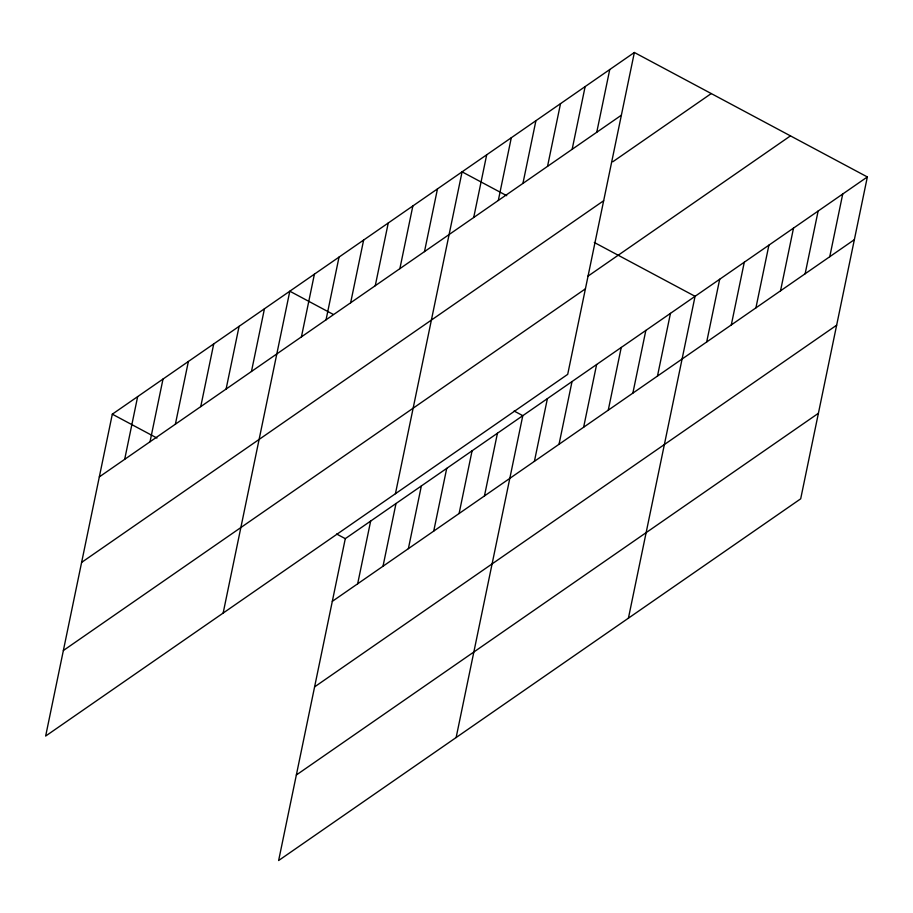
<?xml version="1.0" encoding="UTF-8"?>
<svg xmlns="http://www.w3.org/2000/svg" width="913" height="913" viewBox="0 0 913 913"><rect width="100%" height="100%" fill="white"/><g stroke="black" fill="none" stroke-linecap="round" stroke-linejoin="round"><path stroke-width="1.37" d="M634.364 52.486L112.31 414.182L45.65 736.049L567.703 374.353L634.364 52.486L867.35 176.951L800.69 498.818L278.636 860.514L345.297 538.647L867.35 176.951M124.682 459.319L137.658 396.607M150.029 441.755L163.016 379.043M175.387 424.191L188.375 361.48M200.746 406.616L213.733 343.904M226.104 389.052L239.092 326.34M251.463 371.477L264.45 308.777M223.149 613.068L289.809 291.201L333.211 314.392M301.427 336.863L314.414 274.151M326.044 319.812L339.031 257.101M350.649 302.762L363.636 240.051M375.266 285.712L388.253 223M399.871 268.662L412.859 205.95M424.488 251.611L437.475 188.9M357.668 583.784L370.655 521.083M395.432 493.716L462.081 171.849L506.726 195.69M383.015 566.22L396.002 503.508M473.71 217.499L486.697 154.799M408.373 548.656L421.361 485.944M498.315 200.449L511.303 137.737M433.732 531.081L446.719 468.38M522.932 183.399L535.92 120.687M459.091 513.517L472.078 450.805M547.538 166.349L560.525 103.637M484.449 495.953L497.437 433.241M572.154 149.298L585.142 86.587M456.135 737.533L522.795 415.666L514.11 411.033M596.76 132.248L609.747 69.536M534.413 461.327L547.401 398.616M559.03 444.277L572.017 381.566M583.635 427.227L596.623 364.515M608.252 410.177L621.239 347.465M632.857 393.126L645.845 330.415M657.474 376.076L670.462 313.364M628.418 618.181L695.067 296.314L594.295 242.47M706.696 341.964L719.684 279.264M731.302 324.914L744.289 262.214M755.918 307.864L768.906 245.163M780.535 290.813L793.511 228.102M805.14 273.763L818.128 211.051M829.757 256.713L842.733 194.001M99.323 476.894L621.376 115.198M612.806 161.761L711.25 93.56M81.611 562.408L603.664 200.723M587.71 276.354L790.464 135.877M63.362 650.524L585.416 288.828M332.309 601.359L854.363 239.663M314.597 686.873L836.65 325.188M296.348 774.989L818.402 413.292M112.31 414.182L156.945 438.035M336.612 534.014L345.297 538.647"/></g></svg>
